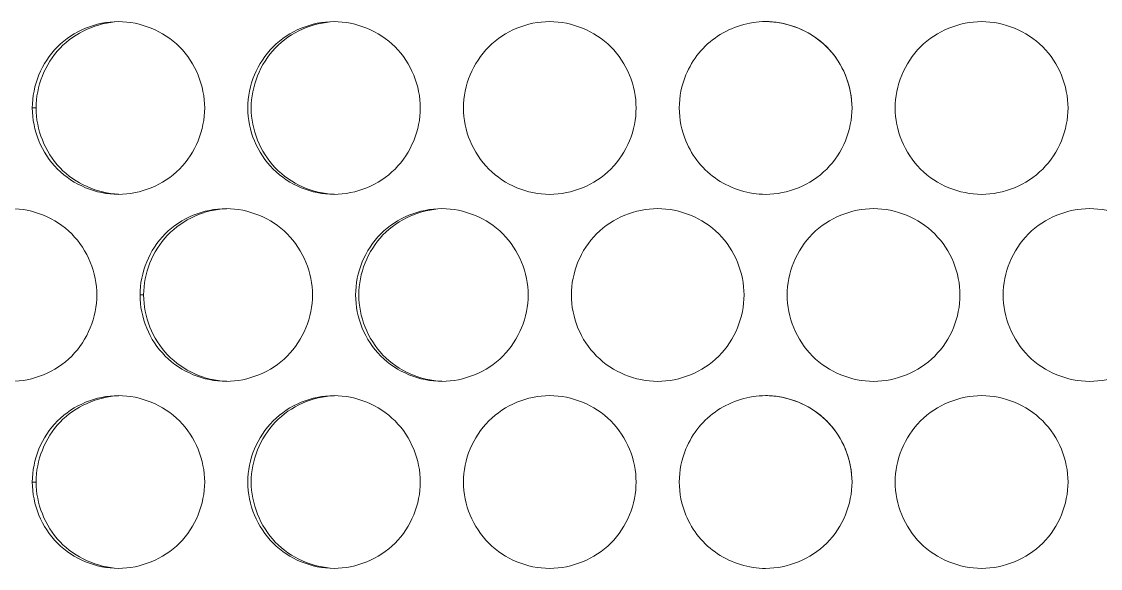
# Model space of a CAD drawing. Header units: millimetres. Extents: x 1177 to 4147, y 93 to 2194.
# Drawn here: x 1741.62 to 1779.08, y 1862.72 to 1881.71 of the extents above; entities that cross this region are included whole.
import ezdxf

# ---------------------------------------------------------------- set-up
doc = ezdxf.new("R2010")
doc.units = ezdxf.units.MM
doc.header["$LTSCALE"] = 0.1
doc.layers.add('标注', color=251, linetype='Continuous', lineweight=9)

msp = doc.modelspace()

# ---------------------------------------------------------------- linework, layer by layer
at = {"layer": '标注'}
for p, q in [((1742.124, 1878.712), (1741.992, 1878.712)), ((1742.124, 1878.712), (1741.992, 1878.712)), ((1745.858, 1872.217), (1745.733, 1872.217)), ((1742.124, 1865.722), (1741.992, 1865.722)), ((1742.124, 1865.722), (1741.992, 1865.722))]:
    msp.add_line(p, q, dxfattribs=at)
for centre in [(1767.454, 1878.793), (1767.454, 1865.803)]:
    msp.add_arc(centre, 2.919, 80.3885, 89.948, dxfattribs=at)
for points, knots in [([(1744.988, 1881.709), (1744.245, 1881.677), (1742.724, 1881.008), (1742.124, 1879.458), (1742.124, 1878.712)], [0, 0, 0, 0, 0.49925, 1, 1, 1, 1]), ([(1744.988, 1881.709), (1744.245, 1881.677), (1742.724, 1881.008), (1742.124, 1879.458), (1742.124, 1878.712)], [0, 0, 0, 0, 0.49925, 1, 1, 1, 1]), ([(1743.84, 1881.48), (1743.481, 1881.331), (1742.81, 1880.891), (1742.371, 1880.219), (1742.222, 1879.859)], [0, 0, 0, 0, 0.499896, 1, 1, 1, 1]), ([(1743.84, 1881.48), (1743.481, 1881.331), (1742.81, 1880.891), (1742.371, 1880.219), (1742.222, 1879.859)], [0, 0, 0, 0, 0.499896, 1, 1, 1, 1]), ([(1747.978, 1878.712), (1747.978, 1879.477), (1747.341, 1881.07), (1745.748, 1881.712), (1744.984, 1881.712)], [0, 0, 0, 0, 0.500393, 1, 1, 1, 1]), ([(1747.978, 1878.712), (1747.978, 1879.477), (1747.341, 1881.07), (1745.748, 1881.712), (1744.984, 1881.712)], [0, 0, 0, 0, 0.500393, 1, 1, 1, 1]), ([(1752.474, 1881.71), (1751.728, 1881.681), (1750.198, 1881.015), (1749.593, 1879.46), (1749.593, 1878.712)], [0, 0, 0, 0, 0.499382, 1, 1, 1, 1]), ([(1752.474, 1881.71), (1751.728, 1881.681), (1750.198, 1881.015), (1749.593, 1879.46), (1749.593, 1878.712)], [0, 0, 0, 0, 0.499382, 1, 1, 1, 1]), ([(1751.325, 1881.48), (1750.965, 1881.331), (1750.294, 1880.891), (1749.855, 1880.219), (1749.706, 1879.859)], [0, 0, 0, 0, 0.49997, 1, 1, 1, 1]), ([(1751.325, 1881.48), (1750.965, 1881.331), (1750.294, 1880.891), (1749.855, 1880.219), (1749.706, 1879.859)], [0, 0, 0, 0, 0.49997, 1, 1, 1, 1]), ([(1755.466, 1878.712), (1755.466, 1879.477), (1754.827, 1881.071), (1753.234, 1881.712), (1752.47, 1881.712)], [0, 0, 0, 0, 0.500261, 1, 1, 1, 1]), ([(1755.466, 1878.712), (1755.466, 1879.477), (1754.827, 1881.071), (1753.234, 1881.712), (1752.47, 1881.712)], [0, 0, 0, 0, 0.500261, 1, 1, 1, 1]), ([(1758.815, 1881.48), (1758.455, 1881.331), (1757.783, 1880.891), (1757.344, 1880.219), (1757.195, 1879.859)], [0, 0, 0, 0, 0.500035, 1, 1, 1, 1]), ([(1758.815, 1881.48), (1758.455, 1881.331), (1757.783, 1880.891), (1757.344, 1880.219), (1757.195, 1879.859)], [0, 0, 0, 0, 0.500035, 1, 1, 1, 1]), ([(1762.959, 1878.712), (1762.959, 1879.477), (1762.319, 1881.071), (1760.726, 1881.712), (1759.961, 1881.712)], [0, 0, 0, 0, 0.500146, 1, 1, 1, 1]), ([(1762.959, 1878.712), (1762.959, 1879.477), (1762.319, 1881.071), (1760.726, 1881.712), (1759.961, 1881.712)], [0, 0, 0, 0, 0.500146, 1, 1, 1, 1]), ([(1767.456, 1881.712), (1766.876, 1881.712), (1765.979, 1881.434), (1765.105, 1880.644), (1764.801, 1880.13), (1764.689, 1879.859)], [0, 0, 0, 0, 0.497641, 0.748601, 1, 1, 1, 1]), ([(1767.456, 1881.712), (1766.876, 1881.712), (1765.979, 1881.434), (1765.105, 1880.644), (1764.801, 1880.13), (1764.689, 1879.859)], [0, 0, 0, 0, 0.497641, 0.748601, 1, 1, 1, 1]), ([(1770.456, 1878.712), (1770.456, 1879.477), (1769.816, 1881.072), (1768.222, 1881.712), (1767.456, 1881.712)], [0, 0, 0, 0, 0.500046, 1, 1, 1, 1]), ([(1770.456, 1878.712), (1770.456, 1879.062), (1770.325, 1879.767), (1769.791, 1880.695), (1768.962, 1881.374), (1768.287, 1881.613), (1767.941, 1881.671)], [0, 0, 0, 0, 0.250136, 0.500121, 0.749763, 1, 1, 1, 1]), ([(1774.956, 1881.712), (1774.191, 1881.712), (1772.596, 1881.072), (1771.956, 1879.477), (1771.956, 1878.712)], [0, 0, 0, 0, 0.500023, 1, 1, 1, 1]), ([(1774.956, 1881.712), (1774.191, 1881.712), (1772.596, 1881.072), (1771.956, 1879.477), (1771.956, 1878.712)], [0, 0, 0, 0, 0.500023, 1, 1, 1, 1]), ([(1777.957, 1878.712), (1777.957, 1879.477), (1777.316, 1881.072), (1775.722, 1881.712), (1774.956, 1881.712)], [0, 0, 0, 0, 0.499961, 1, 1, 1, 1]), ([(1777.957, 1878.712), (1777.957, 1879.477), (1777.316, 1881.072), (1775.722, 1881.712), (1774.956, 1881.712)], [0, 0, 0, 0, 0.499961, 1, 1, 1, 1]), ([(1742.124, 1878.712), (1742.124, 1877.966), (1742.724, 1876.416), (1744.245, 1875.747), (1744.988, 1875.715)], [0, 0, 0, 0, 0.50075, 1, 1, 1, 1]), ([(1742.124, 1878.712), (1742.124, 1877.966), (1742.724, 1876.416), (1744.245, 1875.747), (1744.988, 1875.715)], [0, 0, 0, 0, 0.50075, 1, 1, 1, 1]), ([(1744.984, 1875.712), (1745.748, 1875.712), (1747.341, 1876.354), (1747.978, 1877.947), (1747.978, 1878.712)], [0, 0, 0, 0, 0.499607, 1, 1, 1, 1]), ([(1744.984, 1875.712), (1745.748, 1875.712), (1747.341, 1876.354), (1747.978, 1877.947), (1747.978, 1878.712)], [0, 0, 0, 0, 0.499607, 1, 1, 1, 1]), ([(1749.593, 1878.712), (1749.593, 1877.964), (1750.198, 1876.409), (1751.728, 1875.743), (1752.474, 1875.714)], [0, 0, 0, 0, 0.500618, 1, 1, 1, 1]), ([(1749.593, 1878.712), (1749.593, 1877.964), (1750.198, 1876.409), (1751.728, 1875.743), (1752.474, 1875.714)], [0, 0, 0, 0, 0.500618, 1, 1, 1, 1]), ([(1752.47, 1875.712), (1753.234, 1875.712), (1754.827, 1876.353), (1755.466, 1877.947), (1755.466, 1878.712)], [0, 0, 0, 0, 0.499739, 1, 1, 1, 1]), ([(1752.47, 1875.712), (1753.234, 1875.712), (1754.827, 1876.353), (1755.466, 1877.947), (1755.466, 1878.712)], [0, 0, 0, 0, 0.499739, 1, 1, 1, 1]), ([(1759.961, 1875.712), (1760.726, 1875.712), (1762.319, 1876.353), (1762.959, 1877.947), (1762.959, 1878.712)], [0, 0, 0, 0, 0.499854, 1, 1, 1, 1]), ([(1759.961, 1875.712), (1760.726, 1875.712), (1762.319, 1876.353), (1762.959, 1877.947), (1762.959, 1878.712)], [0, 0, 0, 0, 0.499854, 1, 1, 1, 1]), ([(1767.456, 1875.712), (1768.222, 1875.712), (1769.816, 1876.352), (1770.456, 1877.947), (1770.456, 1878.712)], [0, 0, 0, 0, 0.499954, 1, 1, 1, 1]), ([(1767.456, 1875.712), (1768.222, 1875.712), (1769.816, 1876.352), (1770.456, 1877.947), (1770.456, 1878.712)], [0, 0, 0, 0, 0.499954, 1, 1, 1, 1]), ([(1771.956, 1878.712), (1771.956, 1877.947), (1772.596, 1876.352), (1774.191, 1875.712), (1774.956, 1875.712)], [0, 0, 0, 0, 0.499977, 1, 1, 1, 1]), ([(1771.956, 1878.712), (1771.956, 1877.947), (1772.596, 1876.352), (1774.191, 1875.712), (1774.956, 1875.712)], [0, 0, 0, 0, 0.499977, 1, 1, 1, 1]), ([(1774.956, 1875.712), (1775.722, 1875.712), (1777.316, 1876.352), (1777.957, 1877.947), (1777.957, 1878.712)], [0, 0, 0, 0, 0.500039, 1, 1, 1, 1]), ([(1774.956, 1875.712), (1775.722, 1875.712), (1777.316, 1876.352), (1777.957, 1877.947), (1777.957, 1878.712)], [0, 0, 0, 0, 0.500039, 1, 1, 1, 1]), ([(1742.222, 1877.565), (1742.371, 1877.205), (1742.81, 1876.533), (1743.481, 1876.093), (1743.84, 1875.944)], [0, 0, 0, 0, 0.500104, 1, 1, 1, 1]), ([(1742.222, 1877.565), (1742.371, 1877.205), (1742.81, 1876.533), (1743.481, 1876.093), (1743.84, 1875.944)], [0, 0, 0, 0, 0.500104, 1, 1, 1, 1]), ([(1749.706, 1877.565), (1749.855, 1877.205), (1750.294, 1876.533), (1750.965, 1876.093), (1751.325, 1875.944)], [0, 0, 0, 0, 0.50003, 1, 1, 1, 1]), ([(1749.706, 1877.565), (1749.855, 1877.205), (1750.294, 1876.533), (1750.965, 1876.093), (1751.325, 1875.944)], [0, 0, 0, 0, 0.50003, 1, 1, 1, 1]), ([(1757.195, 1877.565), (1757.344, 1877.205), (1757.783, 1876.533), (1758.455, 1876.093), (1758.815, 1875.944)], [0, 0, 0, 0, 0.499965, 1, 1, 1, 1]), ([(1757.195, 1877.565), (1757.344, 1877.205), (1757.783, 1876.533), (1758.455, 1876.093), (1758.815, 1875.944)], [0, 0, 0, 0, 0.499965, 1, 1, 1, 1]), ([(1764.689, 1877.565), (1764.801, 1877.294), (1765.105, 1876.78), (1765.979, 1875.99), (1766.876, 1875.712), (1767.456, 1875.712)], [0, 0, 0, 0, 0.251399, 0.502359, 1, 1, 1, 1]), ([(1764.689, 1877.565), (1764.801, 1877.294), (1765.105, 1876.78), (1765.979, 1875.99), (1766.876, 1875.712), (1767.456, 1875.712)], [0, 0, 0, 0, 0.251399, 0.502359, 1, 1, 1, 1]), ([(1744.236, 1872.217), (1744.236, 1872.982), (1743.599, 1874.575), (1742.007, 1875.217), (1741.244, 1875.217)], [0, 0, 0, 0, 0.500464, 1, 1, 1, 1]), ([(1748.73, 1875.214), (1747.986, 1875.184), (1746.46, 1874.516), (1745.858, 1872.964), (1745.858, 1872.217)], [0, 0, 0, 0, 0.499318, 1, 1, 1, 1]), ([(1751.721, 1872.217), (1751.721, 1872.982), (1751.083, 1874.575), (1749.491, 1875.217), (1748.726, 1875.217)], [0, 0, 0, 0, 0.500325, 1, 1, 1, 1]), ([(1756.218, 1875.215), (1755.471, 1875.188), (1753.937, 1874.524), (1753.33, 1872.966), (1753.33, 1872.217)], [0, 0, 0, 0, 0.499443, 1, 1, 1, 1]), ([(1759.212, 1872.217), (1759.212, 1872.982), (1758.573, 1874.576), (1756.979, 1875.217), (1756.215, 1875.217)], [0, 0, 0, 0, 0.500202, 1, 1, 1, 1]), ([(1766.707, 1872.217), (1766.707, 1872.982), (1766.067, 1874.576), (1764.473, 1875.217), (1763.708, 1875.217)], [0, 0, 0, 0, 0.500094, 1, 1, 1, 1]), ([(1771.206, 1875.217), (1770.44, 1875.217), (1768.846, 1874.577), (1768.206, 1872.982), (1768.206, 1872.217)], [0, 0, 0, 0, 0.499981, 1, 1, 1, 1]), ([(1774.206, 1872.217), (1774.206, 1872.982), (1773.566, 1874.577), (1771.971, 1875.217), (1771.206, 1875.217)], [0, 0, 0, 0, 0.500001, 1, 1, 1, 1]), ([(1778.707, 1875.217), (1777.941, 1875.217), (1776.347, 1874.577), (1775.706, 1872.982), (1775.706, 1872.217)], [0, 0, 0, 0, 0.500061, 1, 1, 1, 1]), ([(1781.708, 1872.217), (1781.708, 1872.982), (1781.068, 1874.577), (1779.473, 1875.217), (1778.707, 1875.217)], [0, 0, 0, 0, 0.499925, 1, 1, 1, 1]), ([(1747.582, 1874.985), (1747.222, 1874.836), (1746.551, 1874.396), (1746.112, 1873.724), (1745.964, 1873.364)], [0, 0, 0, 0, 0.499934, 1, 1, 1, 1]), ([(1755.069, 1874.985), (1754.71, 1874.836), (1754.038, 1874.396), (1753.599, 1873.724), (1753.45, 1873.364)], [0, 0, 0, 0, 0.500004, 1, 1, 1, 1]), ([(1762.562, 1874.985), (1762.202, 1874.836), (1761.53, 1874.396), (1761.09, 1873.724), (1760.941, 1873.364)], [0, 0, 0, 0, 0.500065, 1, 1, 1, 1]), ([(1741.244, 1869.217), (1742.007, 1869.217), (1743.599, 1869.859), (1744.236, 1871.452), (1744.236, 1872.217)], [0, 0, 0, 0, 0.499536, 1, 1, 1, 1]), ([(1745.858, 1872.217), (1745.858, 1871.47), (1746.46, 1869.917), (1747.986, 1869.25), (1748.73, 1869.219)], [0, 0, 0, 0, 0.500682, 1, 1, 1, 1]), ([(1748.726, 1869.217), (1749.491, 1869.217), (1751.083, 1869.858), (1751.721, 1871.452), (1751.721, 1872.217)], [0, 0, 0, 0, 0.499675, 1, 1, 1, 1]), ([(1753.33, 1872.217), (1753.33, 1871.468), (1753.937, 1869.91), (1755.471, 1869.246), (1756.218, 1869.219)], [0, 0, 0, 0, 0.500557, 1, 1, 1, 1]), ([(1756.215, 1869.217), (1756.979, 1869.217), (1758.573, 1869.858), (1759.212, 1871.452), (1759.212, 1872.217)], [0, 0, 0, 0, 0.499798, 1, 1, 1, 1]), ([(1763.708, 1869.217), (1764.473, 1869.217), (1766.067, 1869.857), (1766.707, 1871.452), (1766.707, 1872.217)], [0, 0, 0, 0, 0.499906, 1, 1, 1, 1]), ([(1768.206, 1872.217), (1768.206, 1871.452), (1768.846, 1869.857), (1770.44, 1869.217), (1771.206, 1869.217)], [0, 0, 0, 0, 0.500019, 1, 1, 1, 1]), ([(1771.206, 1869.217), (1771.971, 1869.217), (1773.566, 1869.857), (1774.206, 1871.451), (1774.206, 1872.217)], [0, 0, 0, 0, 0.499999, 1, 1, 1, 1]), ([(1775.706, 1872.217), (1775.706, 1871.451), (1776.347, 1869.857), (1777.941, 1869.217), (1778.707, 1869.217)], [0, 0, 0, 0, 0.499939, 1, 1, 1, 1]), ([(1778.707, 1869.217), (1779.473, 1869.217), (1781.068, 1869.857), (1781.708, 1871.451), (1781.708, 1872.217)], [0, 0, 0, 0, 0.500075, 1, 1, 1, 1]), ([(1745.964, 1871.07), (1746.112, 1870.71), (1746.551, 1870.038), (1747.222, 1869.598), (1747.582, 1869.449)], [0, 0, 0, 0, 0.500066, 1, 1, 1, 1]), ([(1753.45, 1871.07), (1753.599, 1870.71), (1754.038, 1870.038), (1754.71, 1869.598), (1755.069, 1869.449)], [0, 0, 0, 0, 0.499996, 1, 1, 1, 1]), ([(1760.941, 1871.07), (1761.09, 1870.71), (1761.53, 1870.038), (1762.202, 1869.598), (1762.562, 1869.449)], [0, 0, 0, 0, 0.499935, 1, 1, 1, 1]), ([(1744.988, 1868.719), (1744.245, 1868.687), (1742.724, 1868.017), (1742.124, 1866.468), (1742.124, 1865.722)], [0, 0, 0, 0, 0.49925, 1, 1, 1, 1]), ([(1744.988, 1868.719), (1744.245, 1868.687), (1742.724, 1868.017), (1742.124, 1866.468), (1742.124, 1865.722)], [0, 0, 0, 0, 0.49925, 1, 1, 1, 1]), ([(1747.978, 1865.722), (1747.978, 1866.487), (1747.341, 1868.08), (1745.748, 1868.722), (1744.984, 1868.722)], [0, 0, 0, 0, 0.500393, 1, 1, 1, 1]), ([(1747.978, 1865.722), (1747.978, 1866.487), (1747.341, 1868.08), (1745.748, 1868.722), (1744.984, 1868.722)], [0, 0, 0, 0, 0.500393, 1, 1, 1, 1]), ([(1752.474, 1868.72), (1751.728, 1868.691), (1750.198, 1868.025), (1749.593, 1866.47), (1749.593, 1865.722)], [0, 0, 0, 0, 0.499382, 1, 1, 1, 1]), ([(1752.474, 1868.72), (1751.728, 1868.691), (1750.198, 1868.025), (1749.593, 1866.47), (1749.593, 1865.722)], [0, 0, 0, 0, 0.499382, 1, 1, 1, 1]), ([(1755.466, 1865.722), (1755.466, 1866.487), (1754.827, 1868.081), (1753.234, 1868.722), (1752.47, 1868.722)], [0, 0, 0, 0, 0.500261, 1, 1, 1, 1]), ([(1755.466, 1865.722), (1755.466, 1866.487), (1754.827, 1868.081), (1753.234, 1868.722), (1752.47, 1868.722)], [0, 0, 0, 0, 0.500261, 1, 1, 1, 1]), ([(1762.959, 1865.722), (1762.959, 1866.487), (1762.319, 1868.081), (1760.726, 1868.722), (1759.961, 1868.722)], [0, 0, 0, 0, 0.500146, 1, 1, 1, 1]), ([(1762.959, 1865.722), (1762.959, 1866.487), (1762.319, 1868.081), (1760.726, 1868.722), (1759.961, 1868.722)], [0, 0, 0, 0, 0.500146, 1, 1, 1, 1]), ([(1767.456, 1868.722), (1766.876, 1868.722), (1765.979, 1868.444), (1765.105, 1867.654), (1764.801, 1867.14), (1764.689, 1866.869)], [0, 0, 0, 0, 0.497641, 0.748601, 1, 1, 1, 1]), ([(1767.456, 1868.722), (1766.876, 1868.722), (1765.979, 1868.444), (1765.105, 1867.654), (1764.801, 1867.14), (1764.689, 1866.869)], [0, 0, 0, 0, 0.497641, 0.748601, 1, 1, 1, 1]), ([(1770.456, 1865.722), (1770.456, 1866.487), (1769.816, 1868.081), (1768.222, 1868.722), (1767.456, 1868.722)], [0, 0, 0, 0, 0.500046, 1, 1, 1, 1]), ([(1770.456, 1865.722), (1770.456, 1866.072), (1770.325, 1866.777), (1769.791, 1867.705), (1768.962, 1868.384), (1768.287, 1868.622), (1767.941, 1868.681)], [0, 0, 0, 0, 0.250136, 0.500121, 0.749763, 1, 1, 1, 1]), ([(1774.956, 1868.722), (1774.191, 1868.722), (1772.596, 1868.082), (1771.956, 1866.487), (1771.956, 1865.722)], [0, 0, 0, 0, 0.500023, 1, 1, 1, 1]), ([(1774.956, 1868.722), (1774.191, 1868.722), (1772.596, 1868.082), (1771.956, 1866.487), (1771.956, 1865.722)], [0, 0, 0, 0, 0.500023, 1, 1, 1, 1]), ([(1777.957, 1865.722), (1777.957, 1866.487), (1777.316, 1868.082), (1775.722, 1868.722), (1774.956, 1868.722)], [0, 0, 0, 0, 0.499961, 1, 1, 1, 1]), ([(1777.957, 1865.722), (1777.957, 1866.487), (1777.316, 1868.082), (1775.722, 1868.722), (1774.956, 1868.722)], [0, 0, 0, 0, 0.499961, 1, 1, 1, 1]), ([(1743.84, 1868.49), (1743.481, 1868.341), (1742.81, 1867.901), (1742.371, 1867.229), (1742.222, 1866.869)], [0, 0, 0, 0, 0.499896, 1, 1, 1, 1]), ([(1743.84, 1868.49), (1743.481, 1868.341), (1742.81, 1867.901), (1742.371, 1867.229), (1742.222, 1866.869)], [0, 0, 0, 0, 0.499896, 1, 1, 1, 1]), ([(1751.325, 1868.49), (1750.965, 1868.341), (1750.294, 1867.901), (1749.855, 1867.229), (1749.706, 1866.869)], [0, 0, 0, 0, 0.49997, 1, 1, 1, 1]), ([(1751.325, 1868.49), (1750.965, 1868.341), (1750.294, 1867.901), (1749.855, 1867.229), (1749.706, 1866.869)], [0, 0, 0, 0, 0.49997, 1, 1, 1, 1]), ([(1758.815, 1868.49), (1758.455, 1868.341), (1757.783, 1867.901), (1757.344, 1867.229), (1757.195, 1866.869)], [0, 0, 0, 0, 0.500035, 1, 1, 1, 1]), ([(1758.815, 1868.49), (1758.455, 1868.341), (1757.783, 1867.901), (1757.344, 1867.229), (1757.195, 1866.869)], [0, 0, 0, 0, 0.500035, 1, 1, 1, 1]), ([(1742.124, 1865.722), (1742.124, 1864.976), (1742.724, 1863.426), (1744.245, 1862.757), (1744.988, 1862.724)], [0, 0, 0, 0, 0.50075, 1, 1, 1, 1]), ([(1742.124, 1865.722), (1742.124, 1864.976), (1742.724, 1863.426), (1744.245, 1862.757), (1744.988, 1862.724)], [0, 0, 0, 0, 0.50075, 1, 1, 1, 1]), ([(1744.984, 1862.722), (1745.748, 1862.722), (1747.341, 1863.363), (1747.978, 1864.957), (1747.978, 1865.722)], [0, 0, 0, 0, 0.499607, 1, 1, 1, 1]), ([(1744.984, 1862.722), (1745.748, 1862.722), (1747.341, 1863.363), (1747.978, 1864.957), (1747.978, 1865.722)], [0, 0, 0, 0, 0.499607, 1, 1, 1, 1]), ([(1749.593, 1865.722), (1749.593, 1864.974), (1750.198, 1863.418), (1751.728, 1862.752), (1752.474, 1862.724)], [0, 0, 0, 0, 0.500618, 1, 1, 1, 1]), ([(1749.593, 1865.722), (1749.593, 1864.974), (1750.198, 1863.418), (1751.728, 1862.752), (1752.474, 1862.724)], [0, 0, 0, 0, 0.500618, 1, 1, 1, 1]), ([(1752.47, 1862.722), (1753.234, 1862.722), (1754.827, 1863.363), (1755.466, 1864.956), (1755.466, 1865.722)], [0, 0, 0, 0, 0.499739, 1, 1, 1, 1]), ([(1752.47, 1862.722), (1753.234, 1862.722), (1754.827, 1863.363), (1755.466, 1864.956), (1755.466, 1865.722)], [0, 0, 0, 0, 0.499739, 1, 1, 1, 1]), ([(1759.961, 1862.722), (1760.726, 1862.722), (1762.319, 1863.362), (1762.959, 1864.956), (1762.959, 1865.722)], [0, 0, 0, 0, 0.499854, 1, 1, 1, 1]), ([(1759.961, 1862.722), (1760.726, 1862.722), (1762.319, 1863.362), (1762.959, 1864.956), (1762.959, 1865.722)], [0, 0, 0, 0, 0.499854, 1, 1, 1, 1]), ([(1767.456, 1862.722), (1768.222, 1862.722), (1769.816, 1863.362), (1770.456, 1864.956), (1770.456, 1865.722)], [0, 0, 0, 0, 0.499954, 1, 1, 1, 1]), ([(1767.456, 1862.722), (1768.222, 1862.722), (1769.816, 1863.362), (1770.456, 1864.956), (1770.456, 1865.722)], [0, 0, 0, 0, 0.499954, 1, 1, 1, 1]), ([(1771.956, 1865.722), (1771.956, 1864.956), (1772.596, 1863.362), (1774.191, 1862.722), (1774.956, 1862.722)], [0, 0, 0, 0, 0.499977, 1, 1, 1, 1]), ([(1771.956, 1865.722), (1771.956, 1864.956), (1772.596, 1863.362), (1774.191, 1862.722), (1774.956, 1862.722)], [0, 0, 0, 0, 0.499977, 1, 1, 1, 1]), ([(1774.956, 1862.722), (1775.722, 1862.722), (1777.316, 1863.362), (1777.957, 1864.956), (1777.957, 1865.722)], [0, 0, 0, 0, 0.500039, 1, 1, 1, 1]), ([(1774.956, 1862.722), (1775.722, 1862.722), (1777.316, 1863.362), (1777.957, 1864.956), (1777.957, 1865.722)], [0, 0, 0, 0, 0.500039, 1, 1, 1, 1]), ([(1742.222, 1864.574), (1742.371, 1864.214), (1742.81, 1863.543), (1743.481, 1863.103), (1743.84, 1862.953)], [0, 0, 0, 0, 0.500104, 1, 1, 1, 1]), ([(1742.222, 1864.574), (1742.371, 1864.214), (1742.81, 1863.543), (1743.481, 1863.103), (1743.84, 1862.953)], [0, 0, 0, 0, 0.500104, 1, 1, 1, 1]), ([(1749.706, 1864.574), (1749.855, 1864.214), (1750.294, 1863.542), (1750.965, 1863.103), (1751.325, 1862.953)], [0, 0, 0, 0, 0.50003, 1, 1, 1, 1]), ([(1749.706, 1864.574), (1749.855, 1864.214), (1750.294, 1863.542), (1750.965, 1863.103), (1751.325, 1862.953)], [0, 0, 0, 0, 0.50003, 1, 1, 1, 1]), ([(1757.195, 1864.574), (1757.344, 1864.214), (1757.783, 1863.542), (1758.455, 1863.103), (1758.815, 1862.953)], [0, 0, 0, 0, 0.499965, 1, 1, 1, 1]), ([(1757.195, 1864.574), (1757.344, 1864.214), (1757.783, 1863.542), (1758.455, 1863.103), (1758.815, 1862.953)], [0, 0, 0, 0, 0.499965, 1, 1, 1, 1]), ([(1764.689, 1864.574), (1764.801, 1864.303), (1765.105, 1863.79), (1765.979, 1862.999), (1766.876, 1862.722), (1767.456, 1862.722)], [0, 0, 0, 0, 0.251399, 0.502359, 1, 1, 1, 1]), ([(1764.689, 1864.574), (1764.801, 1864.303), (1765.105, 1863.79), (1765.979, 1862.999), (1766.876, 1862.722), (1767.456, 1862.722)], [0, 0, 0, 0, 0.251399, 0.502359, 1, 1, 1, 1])]:
    msp.add_open_spline(points, degree=3, knots=knots, dxfattribs=at)
for points in [[(1744.984, 1881.712), (1744.595, 1881.712), (1744.2, 1881.63), (1743.84, 1881.48)], [(1744.984, 1881.712), (1744.595, 1881.712), (1744.2, 1881.63), (1743.84, 1881.48)], [(1752.47, 1881.712), (1752.081, 1881.712), (1751.685, 1881.63), (1751.325, 1881.48)], [(1752.47, 1881.712), (1752.081, 1881.712), (1751.685, 1881.63), (1751.325, 1881.48)], [(1759.961, 1881.712), (1759.571, 1881.712), (1759.175, 1881.63), (1758.815, 1881.48)], [(1759.961, 1881.712), (1759.571, 1881.712), (1759.175, 1881.63), (1758.815, 1881.48)], [(1742.222, 1879.859), (1742.074, 1879.499), (1741.992, 1879.102), (1741.992, 1878.712)], [(1742.222, 1879.859), (1742.074, 1879.499), (1741.992, 1879.102), (1741.992, 1878.712)], [(1749.706, 1879.859), (1749.557, 1879.499), (1749.475, 1879.102), (1749.475, 1878.712)], [(1749.706, 1879.859), (1749.557, 1879.499), (1749.475, 1879.102), (1749.475, 1878.712)], [(1757.195, 1879.859), (1757.046, 1879.499), (1756.964, 1879.102), (1756.964, 1878.712)], [(1757.195, 1879.859), (1757.046, 1879.499), (1756.964, 1879.102), (1756.964, 1878.712)], [(1764.689, 1879.859), (1764.54, 1879.499), (1764.458, 1879.102), (1764.458, 1878.712)], [(1764.689, 1879.859), (1764.54, 1879.499), (1764.458, 1879.102), (1764.458, 1878.712)], [(1741.992, 1878.712), (1741.992, 1878.322), (1742.074, 1877.925), (1742.222, 1877.565)], [(1741.992, 1878.712), (1741.992, 1878.322), (1742.074, 1877.925), (1742.222, 1877.565)], [(1749.475, 1878.712), (1749.475, 1878.322), (1749.557, 1877.925), (1749.706, 1877.565)], [(1749.475, 1878.712), (1749.475, 1878.322), (1749.557, 1877.925), (1749.706, 1877.565)], [(1756.964, 1878.712), (1756.964, 1878.322), (1757.046, 1877.925), (1757.195, 1877.565)], [(1756.964, 1878.712), (1756.964, 1878.322), (1757.046, 1877.925), (1757.195, 1877.565)], [(1764.458, 1878.712), (1764.458, 1878.322), (1764.54, 1877.925), (1764.689, 1877.565)], [(1764.458, 1878.712), (1764.458, 1878.322), (1764.54, 1877.925), (1764.689, 1877.565)], [(1743.84, 1875.944), (1744.2, 1875.795), (1744.595, 1875.712), (1744.984, 1875.712)], [(1743.84, 1875.944), (1744.2, 1875.795), (1744.595, 1875.712), (1744.984, 1875.712)], [(1751.325, 1875.944), (1751.685, 1875.795), (1752.081, 1875.712), (1752.47, 1875.712)], [(1751.325, 1875.944), (1751.685, 1875.795), (1752.081, 1875.712), (1752.47, 1875.712)], [(1758.815, 1875.944), (1759.175, 1875.795), (1759.571, 1875.712), (1759.961, 1875.712)], [(1758.815, 1875.944), (1759.175, 1875.795), (1759.571, 1875.712), (1759.961, 1875.712)], [(1748.726, 1875.217), (1748.337, 1875.217), (1747.941, 1875.134), (1747.582, 1874.985)], [(1756.215, 1875.217), (1755.825, 1875.217), (1755.429, 1875.134), (1755.069, 1874.985)], [(1763.708, 1875.217), (1763.318, 1875.217), (1762.922, 1875.134), (1762.562, 1874.985)], [(1745.964, 1873.364), (1745.814, 1873.004), (1745.733, 1872.607), (1745.733, 1872.217)], [(1753.45, 1873.364), (1753.301, 1873.004), (1753.219, 1872.607), (1753.219, 1872.217)], [(1760.941, 1873.364), (1760.792, 1873.004), (1760.71, 1872.607), (1760.71, 1872.217)], [(1745.733, 1872.217), (1745.733, 1871.827), (1745.814, 1871.43), (1745.964, 1871.07)], [(1753.219, 1872.217), (1753.219, 1871.827), (1753.301, 1871.43), (1753.45, 1871.07)], [(1760.71, 1872.217), (1760.71, 1871.827), (1760.792, 1871.43), (1760.941, 1871.07)], [(1747.582, 1869.449), (1747.941, 1869.299), (1748.337, 1869.217), (1748.726, 1869.217)], [(1755.069, 1869.449), (1755.429, 1869.299), (1755.825, 1869.217), (1756.215, 1869.217)], [(1762.562, 1869.449), (1762.922, 1869.299), (1763.318, 1869.217), (1763.708, 1869.217)], [(1744.984, 1868.722), (1744.595, 1868.722), (1744.2, 1868.639), (1743.84, 1868.49)], [(1744.984, 1868.722), (1744.595, 1868.722), (1744.2, 1868.639), (1743.84, 1868.49)], [(1752.47, 1868.722), (1752.081, 1868.722), (1751.685, 1868.639), (1751.325, 1868.49)], [(1752.47, 1868.722), (1752.081, 1868.722), (1751.685, 1868.639), (1751.325, 1868.49)], [(1759.961, 1868.722), (1759.571, 1868.722), (1759.175, 1868.639), (1758.815, 1868.49)], [(1759.961, 1868.722), (1759.571, 1868.722), (1759.175, 1868.639), (1758.815, 1868.49)], [(1742.222, 1866.869), (1742.074, 1866.508), (1741.992, 1866.112), (1741.992, 1865.722)], [(1742.222, 1866.869), (1742.074, 1866.508), (1741.992, 1866.112), (1741.992, 1865.722)], [(1749.706, 1866.869), (1749.557, 1866.508), (1749.475, 1866.112), (1749.475, 1865.722)], [(1749.706, 1866.869), (1749.557, 1866.508), (1749.475, 1866.112), (1749.475, 1865.722)], [(1757.195, 1866.869), (1757.046, 1866.508), (1756.964, 1866.112), (1756.964, 1865.722)], [(1757.195, 1866.869), (1757.046, 1866.508), (1756.964, 1866.112), (1756.964, 1865.722)], [(1764.689, 1866.869), (1764.54, 1866.508), (1764.458, 1866.112), (1764.458, 1865.722)], [(1764.689, 1866.869), (1764.54, 1866.508), (1764.458, 1866.112), (1764.458, 1865.722)], [(1741.992, 1865.722), (1741.992, 1865.332), (1742.074, 1864.935), (1742.222, 1864.574)], [(1741.992, 1865.722), (1741.992, 1865.332), (1742.074, 1864.935), (1742.222, 1864.574)], [(1749.475, 1865.722), (1749.475, 1865.332), (1749.557, 1864.935), (1749.706, 1864.574)], [(1749.475, 1865.722), (1749.475, 1865.332), (1749.557, 1864.935), (1749.706, 1864.574)], [(1756.964, 1865.722), (1756.964, 1865.332), (1757.046, 1864.935), (1757.195, 1864.574)], [(1756.964, 1865.722), (1756.964, 1865.332), (1757.046, 1864.935), (1757.195, 1864.574)], [(1764.458, 1865.722), (1764.458, 1865.332), (1764.54, 1864.935), (1764.689, 1864.574)], [(1764.458, 1865.722), (1764.458, 1865.332), (1764.54, 1864.935), (1764.689, 1864.574)], [(1743.84, 1862.953), (1744.2, 1862.804), (1744.595, 1862.722), (1744.984, 1862.722)], [(1743.84, 1862.953), (1744.2, 1862.804), (1744.595, 1862.722), (1744.984, 1862.722)], [(1751.325, 1862.953), (1751.685, 1862.804), (1752.081, 1862.722), (1752.47, 1862.722)], [(1751.325, 1862.953), (1751.685, 1862.804), (1752.081, 1862.722), (1752.47, 1862.722)], [(1758.815, 1862.953), (1759.175, 1862.804), (1759.571, 1862.722), (1759.961, 1862.722)], [(1758.815, 1862.953), (1759.175, 1862.804), (1759.571, 1862.722), (1759.961, 1862.722)]]:
    msp.add_open_spline(points, degree=3, dxfattribs=at)

doc.saveas('drawing.dxf')
